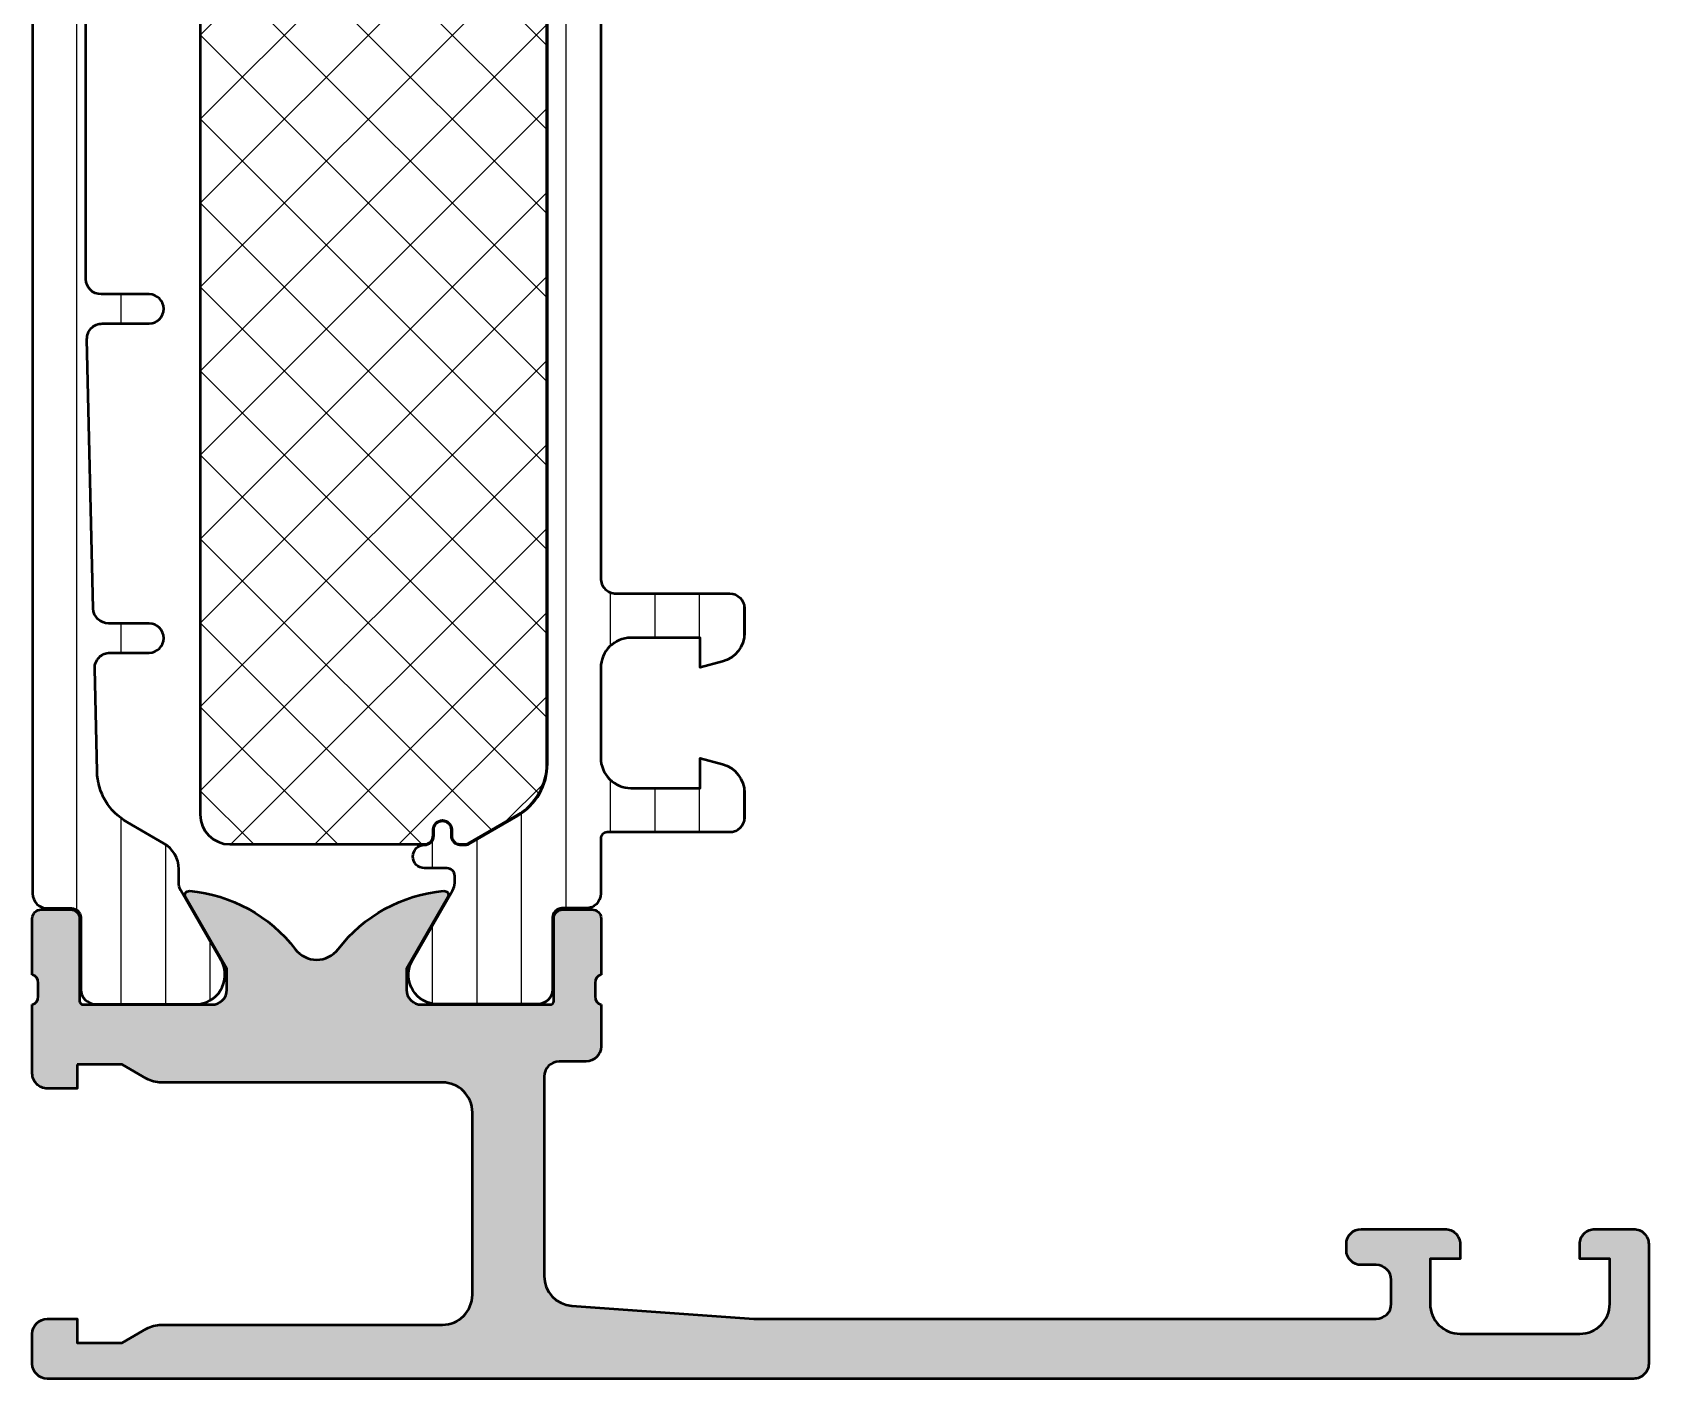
# Model space of a CAD drawing. Extents: x 0 to 54, y 0 to 90.
# Drawn here: x 0 to 54, y 0 to 45 of the extents above; entities that cross this region are included whole.
import ezdxf

# ---------------------------------------------------------------- set-up
doc = ezdxf.new("R2010")
doc.units = 0
for name, color, linetype, lineweight in [('0S-Alu contour', 7, 'Continuous', 50), ('0S-Alu hatch', 252, 'Continuous', 25), ('0S-Plastic contour', 254, 'Continuous', 50), ('0S-Plastic hatch', 253, 'Continuous', 25), ('0S-PT contour', 91, 'Continuous', 50), ('0S-PT hatch', 103, 'Continuous', 25)]:
    doc.layers.add(name, color=color, linetype=linetype, lineweight=lineweight)
pattern_1 = [(90, (0, 0), (-1.4859, 0), [])]

# ---------------------------------------------------------------- blocks, each defined once
blk = doc.blocks.new('284597__AFBA311F_1AF8_4414_BCEF_0D7F95EFE66F___E7C384CF_53D7_4305_BF36_794830422D81_')
at = {"layer": '0S-Plastic hatch'}
h = blk.add_hatch(dxfattribs=at)
h.set_pattern_fill('ANSI31', color=256, scale=0.4680000000000001, angle=45, style=0)
h.set_pattern_definition(pattern_1)
edge = h.paths.add_edge_path()
edge.add_line((0.0100000000000833, 66.29000299999997), (0.0099999999998937, 16.20999700000008))
edge.add_arc((0.4999999999999951, 16.20999700000008), 0.4900000000001015, 180, 270.0000000000001)
edge.add_line((0.4999999999999958, 15.71999699999998), (1.310334012242529, 15.71999699999999))
edge.add_ellipse((1.310333315049082, 15.40999630290374), major_axis=(-0.3100006970970319, 0), ratio=1, start_angle=179.99987114239, end_angle=269.9998711414446, ccw=False)
edge.add_line((1.62033401214533, 15.4099956057099), (1.619999382936171, 13.00999856427152))
edge.add_arc((2.109995360374915, 13.00999597743859), 0.489995977445572, 179.9996975194316, 269.9999999999988)
edge.add_line((2.109995360374905, 12.51999999999302), (5.585822496184209, 12.51999999999999))
edge.add_arc((5.444228849108126, 13.49981807472283), 0.9899960709244734, 278.2228963588984, 392.7407569883865)
edge.add_line((6.276940554088972, 14.03524634894244), (4.958304390806209, 16.31919149350402))
edge.add_ellipse((5.399977361871139, 16.57419146728955), major_axis=(-0.5099999999999449, 0), ratio=1, start_angle=-0.5398516222250009, end_angle=29.99999659934599, ccw=False)
edge.add_line((4.88999999999987, 16.57899671221193), (4.889999999999863, 17.03149545762269))
edge.add_arc((3.899999999999896, 17.03149545762267), 0.9899999999999664, 0, 60.00000000000143)
edge.add_line((4.394999999999858, 17.88886060736925), (3.168146686273944, 18.59718469830505))
edge.add_ellipse((4.173146686274002, 20.33789575991198), major_axis=(-2.010000000000209, 0), ratio=1, start_angle=1.3413950657791816, end_angle=60.00000000000148, ccw=False)
edge.add_line((2.163697512194493, 20.29084242005164), (2.082977305942252, 23.7380610928713))
edge.add_ellipse((2.592837544141474, 23.75000000000005), major_axis=(-0.5099999999999966, 0), ratio=1, start_angle=-90.0000000000004, end_angle=1.3413950657791816, ccw=False)
edge.add_line((2.592837544141478, 24.26000000000005), (3.900000000000045, 24.26000000000005))
edge.add_arc((3.900000000000045, 24.75000000000004), 0.4899999999999985, 270, 450)
edge.add_line((3.900000000000045, 25.24000000000004), (2.546005466508177, 25.24000000000004))
edge.add_ellipse((2.546005466508173, 25.75000000000005), major_axis=(-0.5100000000000016, 0), ratio=1, start_angle=1.3413950657781015, end_angle=90.00000000000051, ccw=False)
edge.add_line((2.036145228308945, 25.73806109287131), (1.825400878959056, 34.73806109287133))
edge.add_ellipse((2.335261117158245, 34.75000000000007), major_axis=(-0.5099999999999635, 0), ratio=1, start_angle=-89.99999999999972, end_angle=1.3413950657791816, ccw=False)
edge.add_line((2.335261117158244, 35.26000000000003), (3.900000000000046, 35.26000000000004))
edge.add_arc((3.900000000000045, 35.75000000000005), 0.490000000000002, 270.0000000000002, 450.0000000000001)
edge.add_line((3.900000000000044, 36.24000000000004), (2.299999999999988, 36.24000000000004))
edge.add_ellipse((2.299999999999994, 36.75000000000004), major_axis=(-0.5100000000000052, 0), ratio=1, start_angle=0, end_angle=89.99999999999937, ccw=False)
edge.add_line((1.789999999999987, 36.75000000000004), (1.789999999999988, 45.75000000000005))
edge.add_ellipse((2.299999999999998, 45.75000000000003), major_axis=(-0.5100000000000098, 0), ratio=1, start_angle=270.00000000000085, end_angle=360, ccw=False)
edge.add_line((2.29999999999999, 46.26000000000004), (3.900000000000039, 46.26000000000003))
edge.add_arc((3.900000000000039, 46.75000000000004), 0.490000000000002, 270, 450)
edge.add_line((3.900000000000039, 47.24000000000004), (2.335261117158288, 47.24000000000002))
edge.add_ellipse((2.335261117158291, 47.75000000000003), major_axis=(-0.5100000000000123, 0), ratio=1, start_angle=-1.3413950657770215, end_angle=89.99999999999972, ccw=False)
edge.add_line((1.825400878959057, 47.76193890712876), (2.036145228308943, 56.76193890712878))
edge.add_ellipse((2.546005466508177, 56.75000000000004), major_axis=(-0.5100000000000077, 0), ratio=1, start_angle=270.00000000000085, end_angle=358.6586049342208, ccw=False)
edge.add_line((2.546005466508169, 57.26000000000004), (3.900000000000046, 57.26000000000004))
edge.add_arc((3.900000000000047, 57.75000000000004), 0.490000000000002, 269.9999999999999, 449.9999999999999)
edge.add_line((3.900000000000048, 58.24000000000005), (2.592837544141469, 58.24000000000005))
edge.add_ellipse((2.592837544141486, 58.75000000000006), major_axis=(-0.5100000000000052, 0), ratio=1, start_angle=-1.34139506577759, end_angle=89.99999999999818, ccw=False)
edge.add_line((2.082977305942253, 58.76193890712879), (2.163697512194486, 62.20915757994844))
edge.add_ellipse((4.173146686273777, 62.16210424008812), major_axis=(-2.009999999999988, 0), ratio=1, start_angle=299.9999999999992, end_angle=358.6586049342216, ccw=False)
edge.add_line((3.168146686273808, 63.90281530169485), (4.394999999999866, 64.61113939263075))
edge.add_arc((3.899999999999876, 65.46850454237736), 0.9899999999999964, 299.9999999999989, 360)
edge.add_line((4.889999999999872, 65.4685045423774), (4.889999999999848, 65.92100328778808))
edge.add_ellipse((5.399977361871362, 65.92580853271035), major_axis=(-0.5100000000001886, 0), ratio=1, start_angle=-29.999996599345025, end_angle=0.5398516222114722, ccw=False)
edge.add_line((4.958304390806219, 66.18080850649599), (6.276940554089054, 68.46475365105769))
edge.add_arc((5.444228849108114, 69.00018192527713), 0.9899960709244616, 327.2592430116246, 441.777103641104)
edge.add_line((5.585822496184153, 69.97999999999998), (2.109997999999997, 69.97999999999998))
edge.add_arc((2.10999536036554, 69.49000402257076), 0.4899959774362018, 89.99969134458075, 180.0079887600601)
edge.add_line((1.619999387692288, 69.48993570235024), (1.620334009229266, 67.09004622298075))
edge.add_ellipse((1.310334012242547, 67.09000299999998), major_axis=(-0.3099999999999861, 0), ratio=1, start_angle=89.99999999999909, end_angle=180.0079886915353, ccw=False)
edge.add_line((1.310334012242542, 66.780003), (0.500000000000072, 66.78000299999997))
edge.add_arc((0.5000000000000809, 66.29000299999996), 0.4899999999999949, 90.00000000000104, 180)
at = {"layer": '0S-Plastic contour', "color": 7}
for points in [[(5.585822496184153, 69.97999999999998), (2.109997999999997, 69.97999999999998)], [(1.619999387692288, 69.48993570235024), (1.620334009229266, 67.09004622298075)], [(4.958304390806219, 66.18080850649599), (6.276940554089054, 68.46475365105769)], [(1.310334012242542, 66.780003), (0.500000000000072, 66.78000299999997)], [(0.0100000000000833, 66.29000299999997), (0.0099999999998937, 16.20999700000009)], [(4.889999999999872, 65.4685045423774), (4.889999999999848, 65.92100328778808)], [(3.168146686273808, 63.90281530169485), (4.394999999999866, 64.61113939263075)], [(2.082977305942253, 58.76193890712879), (2.163697512194486, 62.20915757994844)], [(3.900000000000048, 58.24000000000005), (2.592837544141469, 58.24000000000005)], [(2.546005466508169, 57.26000000000004), (3.900000000000046, 57.26000000000004)], [(1.825400878959057, 47.76193890712876), (2.036145228308943, 56.76193890712878)], [(3.900000000000039, 47.24000000000004), (2.335261117158288, 47.24000000000002)], [(2.29999999999999, 46.26000000000004), (3.900000000000039, 46.26000000000003)], [(1.789999999999987, 36.75000000000004), (1.789999999999988, 45.75000000000005)], [(3.900000000000044, 36.24000000000004), (2.299999999999988, 36.24000000000004)], [(2.335261117158244, 35.26000000000003), (3.900000000000046, 35.26000000000004)], [(2.036145228308945, 25.73806109287131), (1.825400878959056, 34.73806109287133)], [(3.900000000000045, 25.24000000000004), (2.546005466508177, 25.24000000000004)], [(2.592837544141478, 24.26000000000005), (3.900000000000045, 24.26000000000005)], [(2.163697512194493, 20.29084242005164), (2.082977305942252, 23.7380610928713)], [(4.394999999999858, 17.88886060736925), (3.168146686273944, 18.59718469830505)], [(4.88999999999987, 16.57899671221193), (4.889999999999863, 17.03149545762269)], [(6.276940554088972, 14.03524634894244), (4.958304390806209, 16.31919149350402)], [(0.4999999999999958, 15.71999699999998), (1.310334012242529, 15.71999699999999)], [(1.62033401214533, 15.4099956057099), (1.619999382936171, 13.00999856427152)], [(2.109995360374905, 12.51999999999302), (5.585822496184209, 12.51999999999999)]]:
    blk.add_lwpolyline(points, dxfattribs=at)
for centre, radius, start, end in [((2.10999536036554, 69.49000402257076), 0.4899959774362018, 89.99969134458075, 180.0079887600601), ((5.444228849108114, 69.00018192527713), 0.9899960709244616, 327.2592430116246, 81.77710364110408), ((0.5000000000000809, 66.29000299999996), 0.4899999999999949, 90.00000000000104, 180), ((3.899999999999876, 65.46850454237736), 0.9899999999999964, 299.9999999999989, 0), ((3.900000000000047, 57.75000000000004), 0.490000000000002, 269.9999999999999, 89.99999999999991), ((3.900000000000039, 46.75000000000004), 0.490000000000002, 270, 90), ((3.900000000000045, 35.75000000000005), 0.490000000000002, 270.0000000000002, 90.00000000000017), ((3.900000000000045, 24.75000000000004), 0.4899999999999985, 270, 90), ((3.899999999999896, 17.03149545762267), 0.9899999999999664, 0, 60.00000000000143), ((0.4999999999999951, 16.20999700000008), 0.4900000000001015, 180, 270.0000000000001), ((5.444228849108126, 13.49981807472283), 0.9899960709244734, 278.2228963588984, 32.74075698838647), ((2.109995360374915, 13.00999597743859), 0.489995977445572, 179.9996975194316, 269.9999999999988)]:
    blk.add_arc(centre, radius, start, end, dxfattribs=at)
at = {"layer": '0S-Plastic contour', "color": 7, "extrusion": (0, 0, -1)}
for centre, radius, start, end in [((-1.310334012242547, 67.09000299999998), 0.3099999999999861, 179.9920113084647, 270.0000000000009), ((-5.399977361871362, 65.92580853271035), 0.5100000000001886, 359.4601483777885, 29.99999659934506), ((-4.173146686273777, 62.16210424008812), 2.009999999999988, 1.341395065778385, 60.00000000000078), ((-2.592837544141486, 58.75000000000006), 0.5100000000000052, 270.0000000000019, 1.34139506577757), ((-2.546005466508177, 56.75000000000004), 0.5100000000000077, 1.341395065779201, 89.99999999999916), ((-2.335261117158291, 47.75000000000003), 0.5100000000000123, 270.0000000000003, 1.341395065777027), ((-2.299999999999998, 45.75000000000003), 0.5100000000000098, 0, 89.99999999999916), ((-2.299999999999994, 36.75000000000004), 0.5100000000000052, 270.0000000000006, 0), ((-2.335261117158245, 34.75000000000007), 0.5099999999999635, 358.6586049342208, 89.99999999999982), ((-2.546005466508173, 25.75000000000005), 0.5100000000000016, 269.9999999999995, 358.6586049342219), ((-2.592837544141474, 23.75000000000005), 0.5099999999999966, 358.6586049342208, 90.0000000000004), ((-4.173146686274002, 20.33789575991198), 2.010000000000209, 299.9999999999985, 358.6586049342208), ((-5.399977361871139, 16.57419146728955), 0.5099999999999449, 330.000003400654, 0.5398516222249916), ((-1.310333315049082, 15.40999630290374), 0.3100006970970319, 90.00012885855539, 180.0001288576101)]:
    blk.add_arc(centre, radius, start, end, dxfattribs=at)
blk = doc.blocks.new('284597__109EE10D_0910_4D85_9CEA_305506A57509___D6BB136B_345E_4BDD_84A7_864FC733EB25_')
at = {"layer": '0S-Plastic hatch'}
h = blk.add_hatch(dxfattribs=at)
h.set_pattern_fill('ANSI31', color=256, scale=0.4680000000000001, angle=45, style=0)
h.set_pattern_definition(pattern_1)
edge = h.paths.add_edge_path()
edge.add_line((19.19999999999974, 64.24000000004716), (23.29999999999971, 64.2400000000472))
edge.add_ellipse((23.29999999999972, 63.75000000004722), major_axis=(-0.4899999999999807, 0), ratio=1, start_angle=180, end_angle=270.0000000000008, ccw=False)
edge.add_line((23.7899999999997, 63.75000000004723), (23.7899999999997, 62.91925077667286))
edge.add_ellipse((22.79999999999979, 62.91925077667285), major_axis=(-0.9899999999999058, 0), ratio=1, start_angle=104.99999999999861, end_angle=180, ccw=False)
edge.add_line((23.05623085465124, 61.96298420864676), (22.30999999999971, 61.76303225377562))
edge.add_line((22.30999999999971, 61.76303225377562), (22.30999999999971, 62.76000000004713))
edge.add_line((22.30999999999971, 62.76000000004713), (19.99999999999973, 62.76000000004717))
edge.add_arc((19.99999999999971, 61.75000000004718), 1.009999999999998, 89.9999999999986, 180)
edge.add_line((18.98999999999971, 61.75000000004718), (18.9899999999997, 58.75000000004718))
edge.add_arc((19.99999999999971, 58.75000000004718), 1.010000000000008, 180, 270)
edge.add_line((19.99999999999971, 57.74000000004718), (22.3099999999997, 57.74000000004718))
edge.add_line((22.3099999999997, 57.74000000004718), (22.30999999999971, 58.73696774631877))
edge.add_line((22.30999999999971, 58.73696774631877), (23.05623085465122, 58.53701579144773))
edge.add_ellipse((22.79999999999974, 57.58074922342157), major_axis=(-0.9899999999999788, 0), ratio=1, start_angle=180, end_angle=255.0000000000004, ccw=False)
edge.add_line((23.78999999999972, 57.58074922342157), (23.78999999999971, 56.75000000004715))
edge.add_ellipse((23.29999999999973, 56.75000000004715), major_axis=(-0.4899999999999701, 0), ratio=1, start_angle=90, end_angle=180, ccw=False)
edge.add_line((23.29999999999973, 56.26000000004718), (19.49999999999972, 56.26000000004717))
edge.add_arc((19.49999999999972, 55.75000000004715), 0.5100000000000194, 89.9999999999996, 180)
edge.add_line((18.9899999999997, 55.75000000004717), (18.9899999999997, 26.74999999999998))
edge.add_arc((19.49999999999968, 26.74999999999998), 0.5099999999999767, 180, 270.0000000000004)
edge.add_line((19.49999999999968, 26.24), (23.29999999999974, 26.24))
edge.add_ellipse((23.29999999999973, 25.75000000000004), major_axis=(-0.4899999999999629, 0), ratio=1, start_angle=180, end_angle=269.99999999999955, ccw=False)
edge.add_line((23.7899999999997, 25.75000000000004), (23.78999999999971, 24.9192507766257))
edge.add_ellipse((22.79999999999962, 24.91925077662569), major_axis=(-0.9900000000000837, 0), ratio=1, start_angle=104.999999999994, end_angle=180, ccw=False)
edge.add_line((23.05623085465104, 23.9629842085994), (22.30999999999971, 23.76303225372847))
edge.add_line((22.30999999999971, 23.76303225372847), (22.30999999999971, 24.75999999999997))
edge.add_line((22.30999999999971, 24.75999999999997), (19.99999999999962, 24.75999999999995))
edge.add_arc((19.99999999999964, 23.75000000000001), 1.009999999999937, 90.00000000000063, 180)
edge.add_line((18.9899999999997, 23.75000000000001), (18.9899999999997, 20.75))
edge.add_arc((19.9999999999997, 20.75), 1.009999999999994, 180, 270.0000000000004)
edge.add_line((19.99999999999971, 19.74), (22.30999999999971, 19.74))
edge.add_line((22.30999999999971, 19.74), (22.30999999999971, 20.73696774627159))
edge.add_line((22.30999999999971, 20.73696774627159), (23.05623085465126, 20.53701579140048))
edge.add_ellipse((22.79999999999971, 19.58074922337433), major_axis=(-0.9899999999999876, 0), ratio=1, start_angle=180, end_angle=254.9999999999969, ccw=False)
edge.add_line((23.7899999999997, 19.58074922337432), (23.78999999999971, 18.74999999999993))
edge.add_ellipse((23.29999999999971, 18.74999999999993), major_axis=(-0.4899999999999949, 0), ratio=1, start_angle=89.9999999999996, end_angle=180, ccw=False)
edge.add_line((23.29999999999971, 18.25999999999994), (19.19999999999973, 18.26))
edge.add_arc((19.19999999999972, 18.04999999999997), 0.2100000000000257, 89.99999999999903, 180)
edge.add_line((18.9899999999997, 18.04999999999997), (18.9899999999997, 16.20999432109049))
edge.add_ellipse((18.50000267890202, 16.20999432109049), major_axis=(-0.489997321097686, 0), ratio=1, start_angle=90, end_angle=180, ccw=False)
edge.add_line((18.50000267890202, 15.7199969999928), (17.68966866665956, 15.71999699999998))
edge.add_arc((17.68966866665952, 15.40999699999992), 0.3100000000000556, 89.99999999999145, 180)
edge.add_line((17.37966866665946, 15.40999700000056), (17.38000061715214, 13.00999723393596))
edge.add_ellipse((16.89000530482944, 13.00999531231903), major_axis=(-0.4899953123264694, 0), ratio=1, start_angle=89.99992221595909, end_angle=180.0002246966147, ccw=False)
edge.add_line((16.89000463961787, 12.51999999999302), (13.41417750380859, 12.51999999999998))
edge.add_ellipse((13.55577115088468, 13.49981807472283), major_axis=(-0.989996070924475, 0), ratio=1, start_angle=-32.74075698838499, end_angle=81.77710364110169, ccw=False)
edge.add_line((12.72305944590382, 14.03524634894242), (14.04169574211222, 16.31919172373777))
edge.add_arc((13.60002365369271, 16.5741911879278), 0.5099989808088427, 330.0000034006544, 360.0057438232341)
edge.add_line((14.11002263193886, 16.5742423146257), (14.10999999868383, 16.80002606457013))
edge.add_arc((13.849999999945, 16.79999999995469), 0.2600000000452986, 0.0057438170791521, 89.99999999386789)
edge.add_line((13.84999999997283, 17.05999999999999), (13.0995933606087, 17.06000000000001))
edge.add_ellipse((13.09959336060872, 17.44925907311676), major_axis=(-0.3892590731167508, 0), ratio=1, start_angle=-90.00000000000313, end_angle=89.99999999999687, ccw=False)
edge.add_arc((13.09959336060877, 18.15000000000004), 0.3114818537665265, 269.9999999999954, 360)
edge.add_line((13.41107521437529, 18.15000000000005), (13.41107521437529, 18.35057079528622))
edge.add_ellipse((13.70050441908906, 18.35057079528622), major_axis=(-0.2894292047137625, 0), ratio=1, start_angle=180, end_angle=360, ccw=False)
edge.add_line((13.98993362380282, 18.35057079528622), (13.98993362380282, 18.14999999999996))
edge.add_arc((14.29993362380277, 18.14999999999996), 0.3099999999999472, 180, 266.6615612799526)
edge.add_line((14.28188115084512, 17.84052607828751), (14.46501280945993, 17.84052607828745))
edge.add_arc((14.46501280945999, 18.05052607828745), 0.2099999999999973, 269.9999999999821, 299.9999999999984)
edge.add_line((14.57001280945999, 17.86866074349272), (16.20499999999968, 18.81262103807235))
edge.add_arc((15.19999999999973, 20.55333209967906), 2.009999999999963, 299.9999999999986, 360)
edge.add_line((17.2099999999997, 20.55333209967907), (17.20999999999969, 61.94666790036814))
edge.add_arc((15.1999999999998, 61.94666790036815), 2.009999999999894, 0, 59.99999999999689)
edge.add_line((16.20499999999984, 63.68737896197472), (14.57001280946029, 64.63133925655444))
edge.add_arc((14.46501280946028, 64.44947392175972), 0.2099999999999949, 59.99999999999683, 90.00000000000486)
edge.add_line((14.46501280946026, 64.65947392175973), (14.28188115084521, 64.65947392175968))
edge.add_arc((14.29993362380278, 64.35000000004725), 0.3099999999999505, 93.33843872003445, 180)
edge.add_line((13.98993362380283, 64.35000000004723), (13.98993362380281, 64.14942920476095))
edge.add_ellipse((13.70050441908905, 64.14942920476093), major_axis=(-0.2894292047137625, 0), ratio=1, start_angle=0, end_angle=180, ccw=False)
edge.add_line((13.41107521437529, 64.14942920476093), (13.41107521437529, 64.35000000004709))
edge.add_arc((13.09959336060872, 64.35000000004709), 0.3114818537665744, 0, 90.00000000000033)
edge.add_ellipse((13.09959336060871, 65.05074092693042), major_axis=(-0.3892590731167473, 0), ratio=1, start_angle=-89.99999999999858, end_angle=90.00000000000131, ccw=False)
edge.add_line((13.0995933606087, 65.44000000004716), (13.84999999997281, 65.44000000004719))
edge.add_arc((13.8499999999728, 65.70000000006466), 0.2600000000174703, 270.0000000000019, 359.9942561767024)
edge.add_line((14.1099999986838, 65.6999739354215), (14.11002263191168, 65.92575741511283))
edge.add_arc((13.60002263447406, 65.92580853907533), 0.5100000000000325, 359.9942564954373, 389.9999965993477)
edge.add_line((14.04169560553906, 66.18080851286093), (12.72305944590379, 68.46475365110477))
edge.add_ellipse((13.55577115088466, 69.00018192532433), major_axis=(-0.9899960709244604, 0), ratio=1, start_angle=-81.77710364109493, end_angle=32.74075698838328, ccw=False)
edge.add_line((13.41417750380847, 69.98000000004714), (16.89000463961789, 69.98000000005413))
edge.add_ellipse((16.89000463961788, 69.49000402260856), major_axis=(-0.4899959774455738, 0), ratio=1, start_angle=179.9920752627074, end_angle=269.9999999999992, ccw=False)
edge.add_line((17.38000061237654, 69.48993624991385), (17.37966866962475, 67.0900458775854))
edge.add_arc((17.68966866666544, 67.09000300005313), 0.3100000000059825, 179.9920751560094, 269.9999999988969)
edge.add_line((17.68966866665947, 66.78000300004715), (18.50000267890209, 66.78000300005435))
edge.add_ellipse((18.50000267890206, 66.2900056789567), major_axis=(-0.489997321097647, 0), ratio=1, start_angle=180, end_angle=269.9999999999967, ccw=False)
edge.add_line((18.9899999999997, 66.29000567895667), (18.9899999999997, 64.45000000004718))
edge.add_arc((19.19999999999973, 64.4500000000472), 0.2100000000000328, 180, 270.0000000000019)
at = {"layer": '0S-Plastic contour', "color": 7}
for points in [[(13.41417750380847, 69.98000000004714), (16.89000463961789, 69.98000000005413)], [(17.38000061237654, 69.48993624991385), (17.37966866962475, 67.0900458775854)], [(14.04169560553906, 66.18080851286093), (12.72305944590379, 68.46475365110477)], [(17.68966866665947, 66.78000300004715), (18.50000267890209, 66.78000300005435)], [(14.1099999986838, 65.6999739354215), (14.11002263191168, 65.92575741511283)], [(18.9899999999997, 66.29000567895667), (18.9899999999997, 64.45000000004718)], [(13.0995933606087, 65.44000000004716), (13.84999999997281, 65.44000000004719)], [(13.41107521437529, 64.14942920476093), (13.41107521437529, 64.35000000004709)], [(13.98993362380283, 64.35000000004723), (13.98993362380281, 64.14942920476095)], [(14.46501280946026, 64.65947392175973), (14.28188115084521, 64.65947392175968)], [(16.20499999999984, 63.68737896197472), (14.57001280946029, 64.63133925655444)], [(19.19999999999974, 64.24000000004716), (23.29999999999971, 64.2400000000472)], [(23.7899999999997, 63.75000000004723), (23.7899999999997, 62.91925077667286)], [(23.05623085465124, 61.96298420864676), (22.30999999999971, 61.76303225377562), (22.30999999999971, 62.76000000004713), (19.99999999999973, 62.76000000004717)], [(17.2099999999997, 20.55333209967907), (17.20999999999969, 61.94666790036814)], [(18.98999999999971, 61.75000000004718), (18.9899999999997, 58.75000000004718)], [(19.99999999999971, 57.74000000004718), (22.3099999999997, 57.74000000004718), (22.30999999999971, 58.73696774631877), (23.05623085465122, 58.53701579144773)], [(23.78999999999972, 57.58074922342157), (23.78999999999971, 56.75000000004715)], [(23.29999999999973, 56.26000000004718), (19.49999999999972, 56.26000000004717)], [(18.9899999999997, 55.75000000004717), (18.9899999999997, 26.74999999999998)], [(19.49999999999968, 26.24), (23.29999999999974, 26.24)], [(23.7899999999997, 25.75000000000004), (23.78999999999971, 24.9192507766257)], [(23.05623085465104, 23.9629842085994), (22.30999999999971, 23.76303225372847), (22.30999999999971, 24.75999999999997), (19.99999999999962, 24.75999999999995)], [(18.9899999999997, 23.75000000000001), (18.9899999999997, 20.75)], [(19.99999999999971, 19.74), (22.30999999999971, 19.74), (22.30999999999971, 20.73696774627159), (23.05623085465126, 20.53701579140048)], [(23.7899999999997, 19.58074922337432), (23.78999999999971, 18.74999999999993)], [(14.57001280945999, 17.86866074349272), (16.20499999999968, 18.81262103807235)], [(13.41107521437529, 18.15000000000005), (13.41107521437529, 18.35057079528622)], [(13.98993362380282, 18.35057079528622), (13.98993362380282, 18.14999999999996)], [(14.28188115084512, 17.84052607828751), (14.46501280945993, 17.84052607828745)], [(18.9899999999997, 18.04999999999997), (18.9899999999997, 16.20999432109049)], [(23.29999999999971, 18.25999999999994), (19.19999999999973, 18.26)], [(13.84999999997283, 17.05999999999999), (13.0995933606087, 17.06000000000001)], [(14.11002263193886, 16.5742423146257), (14.10999999868383, 16.80002606457013)], [(12.72305944590382, 14.03524634894242), (14.04169574211222, 16.31919172373777)], [(18.50000267890202, 15.7199969999928), (17.68966866665956, 15.71999699999998)], [(17.37966866665946, 15.40999700000056), (17.38000061715214, 13.00999723393596)], [(16.89000463961787, 12.51999999999302), (13.41417750380859, 12.51999999999998)]]:
    blk.add_lwpolyline(points, dxfattribs=at)
at = {"layer": '0S-Plastic contour', "color": 7, "extrusion": (0, 0, -1)}
for centre, radius, start, end in [((-13.55577115088466, 69.00018192532433), 0.9899960709244604, 327.2592430116167, 81.777103641095), ((-16.89000463961788, 69.49000402260856), 0.4899959774455738, 90.00000000000082, 180.0079247372927), ((-18.50000267890206, 66.2900056789567), 0.489997321097647, 90.00000000000333, 180), ((-13.09959336060871, 65.05074092693042), 0.3892590731167473, 269.9999999999987, 89.9999999999987), ((-13.70050441908905, 64.14942920476093), 0.2894292047137625, 180, 0), ((-23.29999999999972, 63.75000000004722), 0.4899999999999807, 89.99999999999918, 180), ((-22.79999999999979, 62.91925077667285), 0.989999999999906, 180, 255.0000000000014), ((-22.79999999999974, 57.58074922342157), 0.9899999999999788, 104.9999999999996, 180), ((-23.29999999999973, 56.75000000004715), 0.4899999999999701, 180, 270), ((-23.29999999999973, 25.75000000000004), 0.4899999999999629, 90.00000000000043, 180), ((-22.79999999999962, 24.91925077662569), 0.9900000000000837, 180, 255.000000000006), ((-22.79999999999971, 19.58074922337433), 0.9899999999999876, 105.0000000000031, 180), ((-13.70050441908906, 18.35057079528622), 0.2894292047137625, 0, 180), ((-23.29999999999971, 18.74999999999993), 0.4899999999999949, 180, 270.0000000000004), ((-13.09959336060872, 17.44925907311676), 0.3892590731167509, 270.0000000000031, 90.00000000000314), ((-18.50000267890202, 16.20999432109049), 0.4899973210976861, 180, 270), ((-13.55577115088468, 13.49981807472283), 0.9899960709244751, 278.2228963588983, 32.74075698838505), ((-16.89000530482944, 13.00999531231903), 0.4899953123264695, 179.9997753033853, 270.0000777840409)]:
    blk.add_arc(centre, radius, start, end, dxfattribs=at)
at = {"layer": '0S-Plastic contour', "color": 7}
for centre, radius, start, end in [((17.68966866666544, 67.09000300005313), 0.3100000000059825, 179.9920751560094, 269.9999999988969), ((13.60002263447406, 65.92580853907533), 0.5100000000000325, 359.9942564954373, 29.99999659934769), ((13.8499999999728, 65.70000000006466), 0.2600000000174703, 270.0000000000019, 359.9942561767024), ((13.09959336060872, 64.35000000004709), 0.3114818537665744, 0, 90.00000000000033), ((14.29993362380278, 64.35000000004725), 0.3099999999999505, 93.33843872003445, 180), ((14.46501280946028, 64.44947392175972), 0.2099999999999949, 59.99999999999683, 90.00000000000486), ((19.19999999999973, 64.4500000000472), 0.2100000000000328, 180, 270.0000000000019), ((15.1999999999998, 61.94666790036815), 2.009999999999894, 0, 59.99999999999689), ((19.99999999999971, 61.75000000004718), 1.009999999999998, 89.9999999999986, 180), ((19.99999999999971, 58.75000000004718), 1.010000000000008, 180, 270), ((19.49999999999972, 55.75000000004715), 0.5100000000000194, 89.9999999999996, 180), ((19.49999999999968, 26.74999999999998), 0.5099999999999767, 180, 270.0000000000004), ((19.99999999999964, 23.75000000000001), 1.009999999999937, 90.00000000000063, 180), ((15.19999999999973, 20.55333209967906), 2.009999999999963, 299.9999999999986, 0), ((19.9999999999997, 20.75), 1.009999999999994, 180, 270.0000000000004), ((13.09959336060877, 18.15000000000004), 0.3114818537665265, 269.9999999999954, 0), ((14.29993362380277, 18.14999999999996), 0.3099999999999472, 180, 266.6615612799526), ((14.46501280945999, 18.05052607828745), 0.2099999999999973, 269.9999999999821, 299.9999999999984), ((19.19999999999972, 18.04999999999997), 0.2100000000000257, 89.99999999999903, 180), ((13.849999999945, 16.79999999995469), 0.2600000000452986, 0.0057438170791521, 89.99999999386789), ((13.60002365369271, 16.5741911879278), 0.5099989808088427, 330.0000034006544, 0.0057438232341285), ((17.68966866665952, 15.40999699999992), 0.3100000000000556, 89.99999999999145, 180)]:
    blk.add_arc(centre, radius, start, end, dxfattribs=at)
blk = doc.blocks.new('441310__6F1202B4_34AC_4860_81F5_52C4291B222F_')
at = {"layer": '0S-PT hatch'}
h = blk.add_hatch(dxfattribs=at)
h.set_pattern_fill('ANSI37', color=256, scale=0.625, angle=90, style=0)
h.set_pattern_definition([(135, (0, 0), (-1.403165018917055, -1.403165018917055), []), (225, (0, 0), (1.403165018917055, -1.403165018917055), [])])
edge = h.paths.add_edge_path()
edge.add_line((5.609999999999707, 63.65020331974264), (5.609999999999706, 18.84979668030451))
edge.add_arc((6.599999999999706, 18.84979668030451), 0.9900000000000002, 180, 270)
edge.add_line((6.599999999999706, 17.85979668030451), (13.10107521437529, 17.85979668030451))
edge.add_arc((13.10107521437529, 18.14979668030452), 0.2900000000000098, 269.9999999999997, 360)
edge.add_line((13.3910752143753, 18.14979668030452), (13.39107521437529, 18.35036747559076))
edge.add_ellipse((13.70050441908906, 18.35036747559076), major_axis=(-0.3094292047137621, 0), ratio=1, start_angle=180, end_angle=360, ccw=False)
edge.add_line((14.00993362380282, 18.35036747559075), (14.00993362380282, 18.14979668030452))
edge.add_arc((14.29993362380281, 18.14979668030452), 0.2899999999999956, 180, 266.548328193804)
edge.add_line((14.28247370832792, 17.86032275859203), (14.46501280946015, 17.86032275859203))
edge.add_arc((14.46501280946015, 18.05032275859202), 0.1899999999999906, 269.9999999999995, 299.9999999999987)
edge.add_line((14.56001280946014, 17.88577793187298), (16.19499999999969, 18.82973822645255))
edge.add_arc((15.19999999999972, 20.55312877998359), 1.989999999999987, 299.9999999999992, 360)
edge.add_line((17.1899999999997, 20.55312877998359), (17.1899999999997, 61.94646458067262))
edge.add_arc((15.19999999999971, 61.94646458067262), 1.989999999999989, 0, 60.00000000000084)
edge.add_line((16.19499999999968, 63.66985513420367), (14.56001280946013, 64.61381542878323))
edge.add_arc((14.46501280946019, 64.4492706020642), 0.1899999999999413, 60.00000000000997, 90.0000000000075)
edge.add_line((14.46501280946016, 64.63927060206414), (14.28247370832791, 64.63927060206414))
edge.add_arc((14.29993362380281, 64.34979668035167), 0.2899999999999942, 93.4516718061988, 180)
edge.add_line((14.00993362380282, 64.34979668035167), (14.00993362380282, 64.14922588506545))
edge.add_ellipse((13.69996681190125, 64.14922588506545), major_axis=(-0.3099668119015639, 0), ratio=1, start_angle=0, end_angle=180, ccw=False)
edge.add_line((13.38999999999969, 64.14922588506545), (13.38999999999969, 64.34979668030452))
edge.add_arc((13.09959336060871, 64.3497966803045), 0.2904066393909712, 0, 89.9999999995847)
edge.add_line((13.09959336061082, 64.64020331969547), (6.600000000006857, 64.64020331974261))
edge.add_arc((6.599999999999679, 63.65020331974263), 0.9899999999999806, 89.99999999958457, 180)
at = {"layer": '0S-PT contour', "color": 7}
for points in [[(13.09959336061082, 64.64020331969547), (6.600000000006857, 64.64020331974261)], [(13.38999999999969, 64.14922588506545), (13.38999999999969, 64.34979668030452)], [(14.00993362380282, 64.34979668035167), (14.00993362380282, 64.14922588506545)], [(14.46501280946016, 64.63927060206414), (14.28247370832791, 64.63927060206414)], [(16.19499999999968, 63.66985513420367), (14.56001280946013, 64.61381542878323)], [(5.609999999999707, 63.65020331974264), (5.609999999999706, 18.84979668030451)], [(17.1899999999997, 20.55312877998359), (17.1899999999997, 61.94646458067262)], [(14.56001280946014, 17.88577793187298), (16.19499999999969, 18.82973822645255)], [(6.599999999999706, 17.85979668030451), (13.10107521437529, 17.85979668030451)], [(13.3910752143753, 18.14979668030452), (13.39107521437529, 18.35036747559076)], [(14.00993362380282, 18.35036747559075), (14.00993362380282, 18.14979668030452)], [(14.28247370832792, 17.86032275859203), (14.46501280946015, 17.86032275859203)]]:
    blk.add_lwpolyline(points, dxfattribs=at)
for centre, radius, start, end in [((6.599999999999679, 63.65020331974263), 0.9899999999999806, 89.99999999958457, 180), ((13.09959336060871, 64.3497966803045), 0.2904066393909712, 0, 89.9999999995847), ((14.29993362380281, 64.34979668035167), 0.2899999999999942, 93.4516718061988, 180), ((14.46501280946019, 64.4492706020642), 0.1899999999999413, 60.00000000000997, 90.0000000000075), ((15.19999999999971, 61.94646458067262), 1.989999999999989, 0, 60.00000000000084), ((15.19999999999972, 20.55312877998359), 1.989999999999987, 299.9999999999992, 0), ((6.599999999999706, 18.84979668030451), 0.9900000000000002, 180, 270), ((13.10107521437529, 18.14979668030452), 0.2900000000000098, 269.9999999999997, 0), ((14.29993362380281, 18.14979668030452), 0.2899999999999956, 180, 266.548328193804), ((14.46501280946015, 18.05032275859202), 0.1899999999999906, 269.9999999999995, 299.9999999999987)]:
    blk.add_arc(centre, radius, start, end, dxfattribs=at)
at = {"layer": '0S-PT contour', "color": 7, "extrusion": (0, 0, -1)}
for centre, radius, start, end in [((-13.69996681190125, 64.14922588506545), 0.3099668119015639, 180, 0), ((-13.70050441908906, 18.35036747559076), 0.3094292047137621, 0, 180)]:
    blk.add_arc(centre, radius, start, end, dxfattribs=at)
blk = doc.blocks.new('445240__C26F80BF_3594_4AE0_808C_E48A1D5B5079_')
at = {"layer": '0S-Alu hatch'}
h = blk.add_hatch(color=256, dxfattribs=at)
edge = h.paths.add_edge_path()
edge.add_line((1.5, 10.5), (1.5, 9.7))
edge.add_line((1.5, 9.7), (0.4999999999999992, 9.7))
edge.add_ellipse((0.4999999999999981, 10.2), major_axis=(-0.4999999999999983, 0), ratio=1, start_angle=0, end_angle=90.00000000000011, ccw=False)
edge.add_line((9e-16, 10.2), (3e-16, 12.49999999999999))
edge.add_arc((-0.0788364465430417, 12.76752059199311), 0.2788950563274357, 286.4198764194918, 361.1645893740935)
edge.add_line((0.2000010000000074, 12.77318899999146), (0.2000010000000074, 13.22678299999148))
edge.add_arc((-0.0788670956431619, 13.23244365946854), 0.2789255417371508, 358.8371299271131, 433.5754054446451)
edge.add_line((6.9e-15, 13.49998699999148), (7.1e-15, 15.37999799999999))
edge.add_ellipse((0.3000000000000069, 15.37999799999999), major_axis=(-0.2999999999999998, 0), ratio=1, start_angle=270.00000000000017, end_angle=360, ccw=False)
edge.add_line((0.300000000000006, 15.67999799999999), (1.279974319042795, 15.67999799999999))
edge.add_ellipse((1.279974319042795, 15.37999799999999), major_axis=(-0.3000000000000007, 0), ratio=1, start_angle=180, end_angle=270.0000000000001, ccw=False)
edge.add_line((1.579974319042796, 15.37999799999999), (1.579974319042793, 12.62))
edge.add_arc((1.699974319042756, 12.62), 0.1199999999999635, 180, 270.0000000000002)
edge.add_line((1.699974319042757, 12.50000000000003), (5.999999999999951, 12.50000000000004))
edge.add_arc((5.99999999999995, 13.00000000000002), 0.4999999999999805, 270.0000000000001, 360)
edge.add_line((6.49999999999993, 13.00000000000007), (6.499999999999864, 13.7000000000001))
edge.add_line((6.499999999999864, 13.7000000000001), (5.11850454237766, 16.09282032302734))
edge.add_ellipse((5.238119784648443, 16.16188021535156), major_axis=(-0.1381197846484357, 0), ratio=1, start_angle=-95.0376329184802, end_angle=29.999999999998977, ccw=False)
edge.add_ellipse((4.811197874639798, 11.31878028749734), major_axis=(-4.999999999999996, 0), ratio=1, start_angle=217.3719170141844, end_angle=264.9623670815196, ccw=False)
edge.add_arc((9.499999999999998, 14.9), 0.9000000000000005, 217.3719170141843, 322.6280829858153)
edge.add_ellipse((14.18880212536019, 11.31878028749734), major_axis=(-4.999999999999992, 0), ratio=1, start_angle=275.0376329184804, end_angle=322.62808298581564, ccw=False)
edge.add_ellipse((13.76188021535155, 16.16188021535156), major_axis=(-0.1381197846484373, 0), ratio=1, start_angle=150.0000000000003, end_angle=275.0376329184795, ccw=False)
edge.add_line((13.88149545762233, 16.09282032302734), (12.50000000000012, 13.7000000000001))
edge.add_line((12.50000000000012, 13.7000000000001), (12.50000000000006, 13.00000000000007))
edge.add_arc((13.00000000000004, 13.00000000000002), 0.4999999999999841, 180, 269.9999999999998)
edge.add_line((13.00000000000004, 12.50000000000004), (17.30002568095723, 12.50000000000003))
edge.add_arc((17.30002568095723, 12.62), 0.1199999999999619, 270, 360)
edge.add_line((17.42002568095719, 12.62), (17.4200256809572, 15.37999799999999))
edge.add_ellipse((17.7200256809572, 15.37999799999999), major_axis=(-0.3000000000000007, 0), ratio=1, start_angle=270, end_angle=360, ccw=False)
edge.add_line((17.7200256809572, 15.67999799999999), (18.69999999999998, 15.67999799999999))
edge.add_ellipse((18.69999999999998, 15.37999799999999), major_axis=(-0.3000000000000043, 0), ratio=1, start_angle=180, end_angle=270, ccw=False)
edge.add_line((18.99999999999999, 15.37999799999999), (18.99999999999998, 13.49998699999148))
edge.add_arc((19.07886709564315, 13.23244365946854), 0.2789255417371545, 106.4245945553546, 181.1628700728802)
edge.add_line((18.79999899999998, 13.22678299999151), (18.79999899999998, 12.77318899999162))
edge.add_arc((19.07883644654302, 12.76752059199311), 0.2788950563274264, 178.8354106258743, 253.5801235805096)
edge.add_line((18.99999999999999, 12.49999999999999), (18.99999999999999, 11.1))
edge.add_ellipse((18.49999999999998, 11.1), major_axis=(-0.5000000000000036, 0), ratio=1, start_angle=90.0000000000008, end_angle=180, ccw=False)
edge.add_line((18.49999999999999, 10.6), (17.59999999999999, 10.6))
edge.add_arc((17.59999999999999, 10.1), 0.5, 90, 180)
edge.add_line((17.09999999999999, 10.1), (17.09999999999999, 3.431119203401298))
edge.add_arc((18.09999999999998, 3.431119203401298), 0.9999999999999964, 180, 265.9143832200251)
edge.add_line((18.02875295001207, 2.433660503570567), (24.09999999999999, 2.000000000000001))
edge.add_line((24.09999999999999, 2.000000000000001), (44.89999999999998, 1.999999999999999))
edge.add_arc((44.89999999999997, 2.500000000000021), 0.5000000000000222, 270.0000000000008, 360)
edge.add_line((45.4, 2.500000000000034), (45.39999999999998, 3.300000000000014))
edge.add_arc((44.89999999999999, 3.300000000000005), 0.4999999999999929, 0, 89.9999999999992)
edge.add_line((44.9, 3.799999999999998), (44.4, 3.799999999999998))
edge.add_ellipse((44.4, 4.300000000000017), major_axis=(-0.5000000000000187, 0), ratio=1, start_angle=0, end_angle=89.9999999999992, ccw=False)
edge.add_line((43.89999999999998, 4.300000000000004), (43.89999999999998, 4.499999999999996))
edge.add_ellipse((44.39999999999999, 4.500000000000004), major_axis=(-0.5000000000000071, 0), ratio=1, start_angle=270, end_angle=360, ccw=False)
edge.add_line((44.39999999999999, 5.00000000000001), (47.19999999999998, 5))
edge.add_ellipse((47.19999999999999, 4.500000000000005), major_axis=(-0.4999999999999947, 0), ratio=1, start_angle=180, end_angle=270.0000000000008, ccw=False)
edge.add_line((47.69999999999998, 4.5), (47.69999999999998, 3.999999999999999))
edge.add_line((47.69999999999998, 3.999999999999999), (46.69999999999998, 3.999999999999999))
edge.add_line((46.69999999999998, 3.999999999999999), (46.69999999999998, 2.5))
edge.add_arc((47.69999999999998, 2.5), 1, 180, 270)
edge.add_line((47.69999999999998, 1.5), (51.7, 1.499999999999999))
edge.add_arc((51.7, 2.5), 1.000000000000001, 270, 360)
edge.add_line((52.7, 2.5), (52.7, 3.999999999999998))
edge.add_line((52.7, 3.999999999999998), (51.69999999999999, 3.999999999999999))
edge.add_line((51.69999999999999, 3.999999999999999), (51.69999999999999, 4.499999999999999))
edge.add_ellipse((52.19999999999998, 4.500000000000004), major_axis=(-0.4999999999999929, 0), ratio=1, start_angle=269.9999999999992, end_angle=360, ccw=False)
edge.add_line((52.19999999999999, 4.999999999999999), (53.49999999999999, 5))
edge.add_ellipse((53.5, 4.500000000000005), major_axis=(-0.4999999999999947, 0), ratio=1, start_angle=180, end_angle=270.0000000000008, ccw=False)
edge.add_line((53.99999999999999, 4.5), (53.99999999999999, 0.5))
edge.add_ellipse((53.5, 0.4999999999999953), major_axis=(-0.4999999999999929, 0), ratio=1, start_angle=89.9999999999992, end_angle=180, ccw=False)
edge.add_line((53.49999999999999, 0), (0.5, 0))
edge.add_ellipse((0.5000000000000007, 0.5), major_axis=(-0.5, 0), ratio=1, start_angle=0, end_angle=89.99999999999989, ccw=False)
edge.add_line((1e-16, 0.5000000000000006), (1e-16, 1.499999999999999))
edge.add_ellipse((0.5000000000000006, 1.499999999999999), major_axis=(-0.5000000000000004, 0), ratio=1, start_angle=270.00000000000006, end_angle=360, ccw=False)
edge.add_line((0.5000000000000001, 2), (1.5, 2))
edge.add_line((1.5, 2), (1.5, 1.2))
edge.add_line((1.5, 1.2), (2.999999999999999, 1.199999999999999))
edge.add_line((2.999999999999999, 1.199999999999999), (3.807179676972451, 1.666025403784439))
edge.add_ellipse((4.307179676972451, 0.7999999999999989), major_axis=(-1.000000000000002, 0), ratio=1, start_angle=270, end_angle=299.99999999999994, ccw=False)
edge.add_line((4.307179676972451, 1.800000000000001), (13.69999999999999, 1.8))
edge.add_arc((13.69999999999999, 2.8), 1, 270, 360)
edge.add_line((14.69999999999999, 2.799999999999999), (14.69999999999999, 8.9))
edge.add_arc((13.7, 8.899999999999999), 0.9999999999999982, 0, 90.0000000000001)
edge.add_line((13.69999999999999, 9.899999999999997), (4.307179676972447, 9.899999999999999))
edge.add_ellipse((4.307179676972445, 10.89999999999993), major_axis=(-0.999999999999936, 0), ratio=1, start_angle=60, end_angle=90.00000000000011, ccw=False)
edge.add_line((3.807179676972476, 10.03397459621555), (2.999999999999999, 10.5))
edge.add_line((2.999999999999999, 10.5), (1.5, 10.5))
at = {"layer": '0S-Alu contour', "color": 7}
for points in [[(0.300000000000006, 15.67999799999999), (1.279974319042795, 15.67999799999999)], [(6.49999999999993, 13.00000000000007), (6.499999999999864, 13.7000000000001), (5.11850454237766, 16.09282032302734)], [(13.88149545762233, 16.09282032302734), (12.50000000000012, 13.7000000000001), (12.50000000000006, 13.00000000000007)], [(17.7200256809572, 15.67999799999999), (18.69999999999998, 15.67999799999999)], [(6.9e-15, 13.49998699999148), (7.1e-15, 15.37999799999999)], [(1.579974319042796, 15.37999799999999), (1.579974319042793, 12.62)], [(17.42002568095719, 12.62), (17.4200256809572, 15.37999799999999)], [(18.99999999999999, 15.37999799999999), (18.99999999999998, 13.49998699999148)], [(0.2000010000000074, 12.77318899999146), (0.2000010000000074, 13.22678299999148)], [(18.79999899999998, 13.22678299999151), (18.79999899999998, 12.77318899999162)], [(9e-16, 10.2), (3e-16, 12.49999999999999)], [(1.699974319042757, 12.50000000000003), (5.999999999999951, 12.50000000000004)], [(13.00000000000004, 12.50000000000004), (17.30002568095723, 12.50000000000003)], [(18.99999999999999, 12.49999999999999), (18.99999999999999, 11.1)], [(1.5, 10.5), (1.5, 9.7), (0.4999999999999992, 9.7)], [(3.807179676972476, 10.03397459621555), (2.999999999999999, 10.5), (1.5, 10.5)], [(18.49999999999999, 10.6), (17.59999999999999, 10.6)], [(13.69999999999999, 9.899999999999997), (4.307179676972447, 9.899999999999999)], [(17.09999999999999, 10.1), (17.09999999999999, 3.431119203401298)], [(14.69999999999999, 2.799999999999999), (14.69999999999999, 8.9)], [(44.39999999999999, 5.00000000000001), (47.19999999999998, 5)], [(52.19999999999999, 4.999999999999999), (53.49999999999999, 5)], [(43.89999999999998, 4.300000000000004), (43.89999999999998, 4.499999999999996)], [(47.69999999999998, 4.5), (47.69999999999998, 3.999999999999999), (46.69999999999998, 3.999999999999999), (46.69999999999998, 2.5)], [(52.7, 2.5), (52.7, 3.999999999999998), (51.69999999999999, 3.999999999999999), (51.69999999999999, 4.499999999999999)], [(53.99999999999999, 4.5), (53.99999999999999, 0.5)], [(44.9, 3.799999999999998), (44.4, 3.799999999999998)], [(45.4, 2.500000000000034), (45.39999999999998, 3.300000000000014)], [(18.02875295001207, 2.433660503570567), (24.09999999999999, 2.000000000000001), (44.89999999999998, 1.999999999999999)], [(0.5000000000000001, 2), (1.5, 2), (1.5, 1.2), (2.999999999999999, 1.199999999999999), (3.807179676972451, 1.666025403784439)], [(4.307179676972451, 1.800000000000001), (13.69999999999999, 1.8)], [(1e-16, 0.5000000000000006), (1e-16, 1.499999999999999)], [(47.69999999999998, 1.5), (51.7, 1.499999999999999)], [(53.49999999999999, 0), (0.5, 0)]]:
    blk.add_lwpolyline(points, dxfattribs=at)
at = {"layer": '0S-Alu contour', "color": 7, "extrusion": (0, 0, -1)}
for centre, radius, start, end in [((-5.238119784648443, 16.16188021535156), 0.1381197846484357, 330.000000000001, 95.03763291848036), ((-4.811197874639798, 11.31878028749734), 4.999999999999996, 95.03763291848041, 142.6280829858156), ((-14.18880212536019, 11.31878028749734), 4.999999999999992, 37.37191701418438, 84.96236708151959), ((-13.76188021535155, 16.16188021535156), 0.1381197846484373, 84.9623670815205, 209.9999999999998), ((-0.3000000000000069, 15.37999799999999), 0.2999999999999998, 0, 89.99999999999982), ((-1.279974319042795, 15.37999799999999), 0.3000000000000007, 89.99999999999991, 180), ((-17.7200256809572, 15.37999799999999), 0.3000000000000007, 0, 90), ((-18.69999999999998, 15.37999799999999), 0.3000000000000043, 90, 180), ((-18.49999999999998, 11.1), 0.5000000000000036, 180, 269.9999999999992), ((-0.4999999999999981, 10.2), 0.4999999999999983, 269.9999999999999, 0), ((-4.307179676972445, 10.89999999999993), 0.999999999999936, 269.9999999999999, 300), ((-44.39999999999999, 4.500000000000004), 0.5000000000000071, 0, 90), ((-47.19999999999999, 4.500000000000005), 0.4999999999999947, 89.9999999999992, 180), ((-52.19999999999998, 4.500000000000004), 0.4999999999999929, 0, 90.00000000000081), ((-53.5, 4.500000000000005), 0.4999999999999947, 89.9999999999992, 180), ((-44.4, 4.300000000000017), 0.5000000000000187, 270.0000000000008, 0), ((-0.5000000000000006, 1.499999999999999), 0.5000000000000004, 0, 89.99999999999994), ((-4.307179676972451, 0.7999999999999989), 1.000000000000002, 60.00000000000006, 90), ((-0.5000000000000007, 0.5), 0.5, 270.0000000000001, 0), ((-53.5, 0.4999999999999953), 0.4999999999999929, 180, 270.0000000000008)]:
    blk.add_arc(centre, radius, start, end, dxfattribs=at)
at = {"layer": '0S-Alu contour', "color": 7}
for centre, radius, start, end in [((9.499999999999998, 14.9), 0.9000000000000005, 217.3719170141843, 322.6280829858153), ((-0.0788670956431619, 13.23244365946854), 0.2789255417371508, 358.8371299271131, 73.57540544464511), ((5.99999999999995, 13.00000000000002), 0.4999999999999805, 270.0000000000001, 0), ((13.00000000000004, 13.00000000000002), 0.4999999999999841, 180, 269.9999999999998), ((19.07886709564315, 13.23244365946854), 0.2789255417371545, 106.4245945553546, 181.1628700728802), ((-0.0788364465430417, 12.76752059199311), 0.2788950563274357, 286.4198764194918, 1.164589374093481), ((1.699974319042756, 12.62), 0.1199999999999635, 180, 270.0000000000002), ((17.30002568095723, 12.62), 0.1199999999999619, 270, 0), ((19.07883644654302, 12.76752059199311), 0.2788950563274264, 178.8354106258743, 253.5801235805096), ((17.59999999999999, 10.1), 0.5, 90, 180), ((13.7, 8.899999999999999), 0.9999999999999982, 0, 90.0000000000001), ((44.89999999999999, 3.300000000000005), 0.4999999999999929, 0, 89.9999999999992), ((18.09999999999998, 3.431119203401298), 0.9999999999999964, 180, 265.9143832200251), ((13.69999999999999, 2.8), 1, 270, 0), ((44.89999999999997, 2.500000000000021), 0.5000000000000222, 270.0000000000008, 0), ((47.69999999999998, 2.5), 1, 180, 270), ((51.7, 2.5), 1.000000000000001, 270, 0)]:
    blk.add_arc(centre, radius, start, end, dxfattribs=at)
blk = doc.blocks.new('441310__87A933FA_8E34_43C4_8979_D3F65B630305_')
at = {"layer": '0S-Alu contour', "color": 7}
blk.add_blockref('445240__C26F80BF_3594_4AE0_808C_E48A1D5B5079_', (0, 0), dxfattribs=at)
at = {"layer": '0S-Plastic contour', "color": 7}
for name in ['284597__AFBA311F_1AF8_4414_BCEF_0D7F95EFE66F___E7C384CF_53D7_4305_BF36_794830422D81_', '284597__109EE10D_0910_4D85_9CEA_305506A57509___D6BB136B_345E_4BDD_84A7_864FC733EB25_']:
    blk.add_blockref(name, (0, 0), dxfattribs=at)
at = {"layer": '0S-PT contour', "color": 7}
blk.add_blockref('441310__6F1202B4_34AC_4860_81F5_52C4291B222F_', (0, 0), dxfattribs=at)

msp = doc.modelspace()

# ---------------------------------------------------------------- block references
at = {"layer": '0S-Alu contour', "color": 7}
msp.add_blockref('441310__87A933FA_8E34_43C4_8979_D3F65B630305_', (0, 0), dxfattribs=at)

doc.saveas('drawing.dxf')
